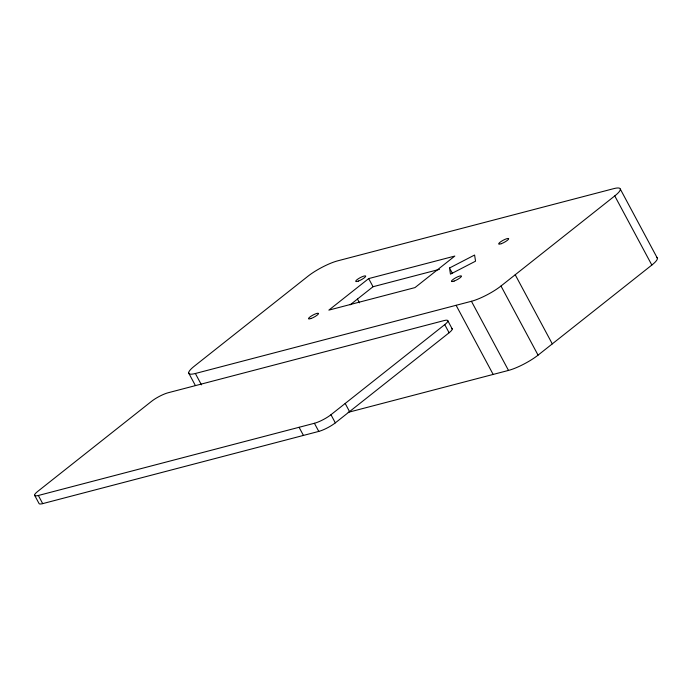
<?xml version="1.0" encoding="UTF-8"?>
<svg xmlns="http://www.w3.org/2000/svg" width="692" height="692" viewBox="0 0 692 692"><rect width="100%" height="100%" fill="white"/><g stroke="black" fill="none" stroke-linecap="round" stroke-linejoin="round"><path stroke-width="1.04" d="M368.672 278.591L328.856 310.12L414.984 287.595L454.808 256.066L368.672 278.591L373.04 286.722L439.455 269.352M350.161 304.835L373.04 286.722M38.337 495.489L314.41 423.279A13.209 2.742 -28.2 0 0 330.966 414.724L444.74 324.635A13.209 2.742 -28.2 0 0 444.117 320.569L168.113 392.762A13.209 2.742 -28.2 0 0 151.565 401.317L37.714 491.424A13.209 2.742 -28.2 0 0 38.337 495.489L42.705 503.62L318.778 431.41A13.209 2.742 -28.2 0 0 335.326 422.864L449.108 332.765A13.209 2.742 -28.2 0 0 451.703 328.432M195.36 373.49L471.434 301.288A23.589 4.905 -28.2 0 0 500.991 286.012L614.764 195.922A23.589 4.905 -28.2 0 0 613.648 188.665L337.644 260.858A23.589 4.905 -28.2 0 0 308.087 276.134L194.244 366.241A23.589 4.905 -28.2 0 0 195.36 373.49L201.45 384.856M348.197 412.345L508.499 370.419A23.589 4.905 -28.2 0 0 538.065 355.143L651.838 265.053A23.589 4.905 -28.2 0 0 656.483 257.303M449.515 268.003L474.591 255.037L475.542 261.187L450.457 274.153L449.515 268.003L452.421 273.418M620.335 189.132L657.4 258.263M614.764 195.922L651.838 265.053M515.211 274.75L552.285 343.881M500.991 286.012L538.065 355.143M471.434 301.288L508.499 370.419M456.097 305.302L493.162 374.433M447.862 320.828L452.222 328.968M444.74 324.635L449.108 332.765M357.444 299.048L359.468 302.828M345.187 403.462L349.547 411.602M330.966 414.724L335.326 422.864M314.41 423.279L318.778 431.41M299.074 427.293L303.442 435.424M188.682 373.031L195.282 385.34M34.6 495.23L38.96 503.361A13.209 2.742 -28.2 0 0 42.705 503.62M501.319 243.688A5.657 1.176 -28.2 0 0 508.681 238.74A5.657 1.176 -28.2 0 0 500.991 241.56A5.657 1.176 -28.2 0 0 501.319 243.688M358.361 281.082A5.657 1.176 -28.2 0 0 365.722 276.125A5.657 1.176 -28.2 0 0 358.032 278.954A5.657 1.176 -28.2 0 0 358.361 281.082M311.158 318.458A5.657 1.176 -28.2 0 0 318.519 313.511A5.657 1.176 -28.2 0 0 310.829 316.33A5.657 1.176 -28.2 0 0 311.158 318.458M454.116 281.073A5.657 1.176 -28.2 0 0 461.478 276.117A5.657 1.176 -28.2 0 0 453.788 278.937A5.657 1.176 -28.2 0 0 454.116 281.073"/></g></svg>
